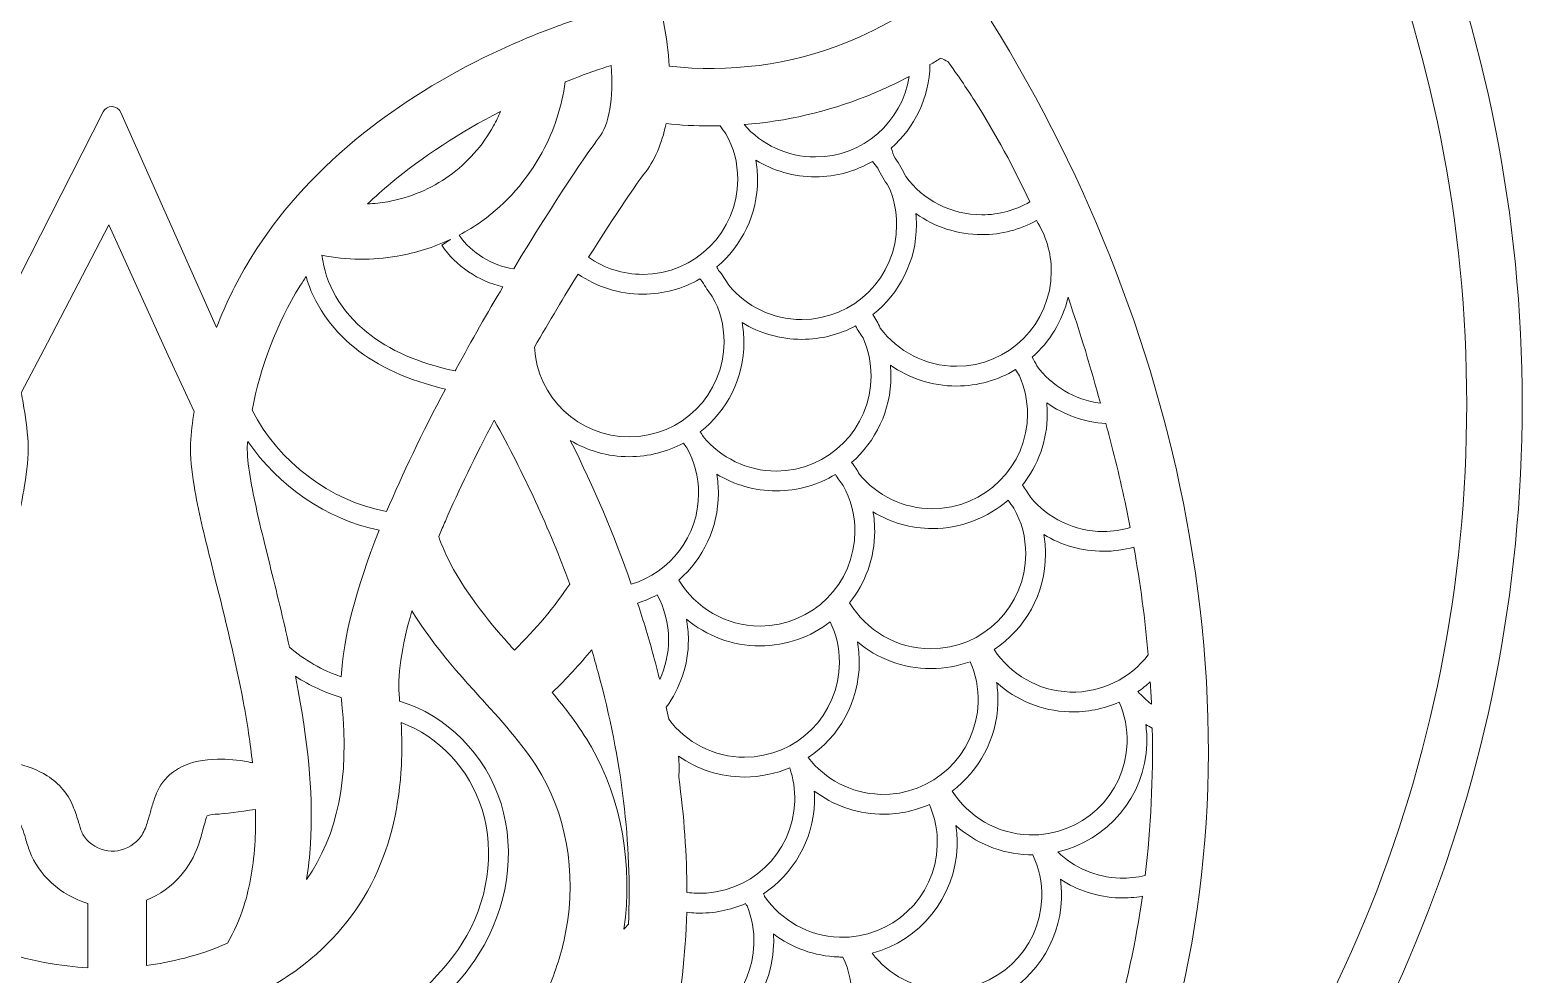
# Model space of a CAD drawing. Header units: millimetres. Extents: x 49 to 1312, y -339 to -42.
# Drawn here: x 502.5 to 653.5, y -254.6 to -159.1 of the extents above; entities that cross this region are included whole.
import ezdxf

# ---------------------------------------------------------------- set-up
doc = ezdxf.new("R2010")
doc.units = ezdxf.units.MM
doc.header["$MEASUREMENT"] = 0
doc.layers.add('Layer 3', color=7, linetype='Continuous')

msp = doc.modelspace()

# ---------------------------------------------------------------- linework, layer by layer
at = {"layer": 'Layer 3', "lineweight": 0}
for points, knots in [([(611.67, -96.44), (611.06, -95.83), (610.42, -95.2), (609.77, -94.58), (614.28, -95.14), (618.54, -96.42), (622.45, -98.41), (635.71, -105.13), (644.45, -119.64), (644.21, -134.51), (644.21, -134.51), (644.19, -135.98), (644.19, -135.98), (644.19, -135.98), (644.84, -134.66), (644.84, -134.66), (652.12, -119.7), (653.49, -103.62), (648.61, -90.55), (646.04, -83.68), (641.55, -77.34), (635.62, -72.21), (627.4, -65.08), (616.91, -60.57), (606.08, -59.51), (594.03, -58.33), (581.45, -61.03), (569.68, -67.33), (551.29, -59.02), (531.61, -54.81), (511.17, -54.81), (489.78, -54.81), (469.27, -59.41), (450.2, -68.48), (448.3, -67.37), (446.38, -66.37), (444.51, -65.5), (432.47, -59.9), (418.56, -58.35), (405.35, -61.14), (398.65, -62.56), (392.53, -65.04), (387.16, -68.5), (384.39, -70.3), (381.82, -72.36), (379.55, -74.63), (377.16, -77.01), (375.62, -79.36), (373.77, -82.61), (366.1, -96.1), (364.79, -112.94), (370.28, -127.66), (371.16, -130.01), (372.2, -132.29), (373.4, -134.44), (373.4, -134.44), (373.84, -135.24), (373.84, -135.24), (373.84, -135.24), (374.01, -134.34), (374.01, -134.34), (376.26, -121.78), (378.99, -109.88), (387.44, -102.26), (393.4, -96.89), (402, -94.06), (411.67, -94.29), (412.04, -94.3), (412.42, -94.32), (412.83, -94.34), (412, -95.13), (411.3, -95.8), (410.67, -96.44), (383.82, -123.28), (369.04, -158.98), (369.04, -196.94), (369.04, -215.21), (372.44, -232.97), (379.15, -249.75), (370.89, -249.87), (362.87, -251.31), (355.31, -254.02), (355.31, -254.02), (354.13, -254.45), (354.13, -254.45), (354.13, -254.45), (355.36, -254.66), (355.36, -254.66), (364.72, -256.23), (370.3, -264.86), (375.7, -273.2), (377.14, -275.42), (378.63, -277.72), (380.15, -279.82), (386.55, -288.64), (394.94, -294.69), (403.76, -296.86), (406.08, -297.42), (408.5, -297.7), (410.94, -297.7), (437.75, -324.38), (473.34, -339.07), (511.17, -339.07), (549.13, -339.07), (584.82, -324.28), (611.67, -297.44), (638.51, -270.59), (653.3, -234.9), (653.3, -196.94), (653.3, -158.98), (638.51, -123.28), (611.67, -96.44)], [0, 0, 0, 0, 1, 1, 1, 2, 2, 2, 3, 3, 3, 4, 4, 4, 5, 5, 5, 6, 6, 6, 7, 7, 7, 8, 8, 8, 9, 9, 9, 10, 10, 10, 11, 11, 11, 12, 12, 12, 13, 13, 13, 14, 14, 14, 15, 15, 15, 16, 16, 16, 17, 17, 17, 18, 18, 18, 19, 19, 19, 20, 20, 20, 21, 21, 21, 22, 22, 22, 23, 23, 23, 24, 24, 24, 25, 25, 25, 26, 26, 26, 27, 27, 27, 28, 28, 28, 29, 29, 29, 30, 30, 30, 31, 31, 31, 32, 32, 32, 33, 33, 33, 34, 34, 34, 35, 35, 35, 36, 36, 36, 37, 37, 37, 37]), ([(607.71, -293.49), (604.17, -297.03), (600.43, -300.38), (596.53, -303.51), (604.67, -293.76), (611.11, -281.55), (616.1, -266.5), (621.89, -249.02), (623.1, -230.13), (619.68, -210.33), (616.59, -192.39), (609.66, -174.39), (599.63, -158.23), (605.18, -153.4), (609.56, -147.27), (612.34, -140.45), (612.34, -140.45), (612.44, -140.2), (612.44, -140.2), (612.62, -139.76), (612.46, -139.25), (612.06, -138.99), (612.06, -138.99), (611.83, -138.84), (611.83, -138.84), (604.14, -133.82), (594.53, -131.19), (584.78, -131.45), (576, -131.68), (567.44, -134.23), (560.39, -138.69), (563.82, -126.33), (569.37, -111.81), (581.06, -102.97), (586.99, -98.48), (594.53, -95.77), (602.35, -95.33), (604.2, -96.99), (606, -98.7), (607.71, -100.4), (633.49, -126.19), (647.69, -160.47), (647.69, -196.94), (647.69, -233.41), (633.49, -267.7), (607.71, -293.49)], [0, 0, 0, 0, 1, 1, 1, 2, 2, 2, 3, 3, 3, 4, 4, 4, 5, 5, 5, 6, 6, 6, 7, 7, 7, 8, 8, 8, 9, 9, 9, 10, 10, 10, 11, 11, 11, 12, 12, 12, 13, 13, 13, 14, 14, 14, 15, 15, 15, 15]), ([(555.44, -158.87), (553.02, -159.78), (550.64, -160.8), (548.35, -161.92), (543.48, -164.33), (539.09, -167.14), (535.31, -170.27), (531.06, -173.79), (527.56, -177.75), (524.9, -182.03), (523.49, -184.28), (522.3, -186.69), (521.33, -189.22), (521.33, -189.22), (511.65, -167.47), (511.65, -167.47), (511.5, -167.12), (511.15, -166.89), (510.77, -166.88), (510.76, -166.88), (510.75, -166.88), (510.74, -166.88), (510.37, -166.88), (510.02, -167.09), (509.85, -167.42), (509.85, -167.42), (499.25, -188.22), (499.25, -188.22), (498.36, -186.05), (497.3, -183.98), (496.09, -182.03), (493.42, -177.75), (489.92, -173.79), (485.67, -170.27), (481.89, -167.14), (477.5, -164.33), (472.62, -161.92), (470.35, -160.8), (467.97, -159.78), (465.54, -158.87), (463.65, -158.17), (461.91, -157.59), (460.26, -157.12), (460.47, -156.33), (460.71, -155.53), (460.97, -154.73), (461.79, -155.59), (462.78, -156.14), (463.86, -156.32), (464.66, -156.45), (465.51, -156.42), (466.45, -156.22), (466.48, -156.21), (466.51, -156.2), (466.54, -156.2), (466.54, -156.2), (466.8, -156.11), (466.8, -156.11), (466.83, -156.11), (466.86, -156.1), (466.88, -156.09), (472.01, -154.02), (477.08, -150.89), (481.17, -147.27), (485.52, -143.41), (490.96, -137.04), (492.56, -128.33), (492.56, -128.33), (509.55, -127.89), (509.55, -127.89), (509.55, -127.89), (510.04, -127.86), (510.04, -127.86), (510.04, -127.86), (525.64, -128.28), (525.64, -128.28), (527.22, -137.01), (532.67, -143.4), (537.04, -147.27), (539.79, -149.71), (542.88, -151.86), (546.23, -153.68), (547.48, -154.36), (548.76, -154.99), (550.04, -155.55), (550.27, -155.65), (550.51, -155.76), (550.76, -155.87), (552.03, -156.47), (553.61, -157.2), (555.25, -157.04), (557.07, -156.86), (558.65, -155.54), (559.2, -153.75), (559.2, -153.75), (559.2, -153.75), (559.2, -153.75), (559.61, -154.92), (559.96, -156.09), (560.26, -157.25), (558.75, -157.7), (557.16, -158.23), (555.44, -158.87)], [0, 0, 0, 0, 1, 1, 1, 2, 2, 2, 3, 3, 3, 4, 4, 4, 5, 5, 5, 6, 6, 6, 7, 7, 7, 8, 8, 8, 9, 9, 9, 10, 10, 10, 11, 11, 11, 12, 12, 12, 13, 13, 13, 14, 14, 14, 15, 15, 15, 16, 16, 16, 17, 17, 17, 18, 18, 18, 19, 19, 19, 20, 20, 20, 21, 21, 21, 22, 22, 22, 23, 23, 23, 24, 24, 24, 25, 25, 25, 26, 26, 26, 27, 27, 27, 28, 28, 28, 29, 29, 29, 30, 30, 30, 31, 31, 31, 32, 32, 32, 33, 33, 33, 34, 34, 34, 34]), ([(584.91, -160.43), (579.29, -162.67), (573.15, -163.48), (567.09, -162.79), (566.92, -159.94), (566.3, -156.78), (565.28, -153.54), (569.71, -151.53), (574.57, -150.3), (579.35, -149.99), (587.17, -149.47), (592.07, -151.85), (595.68, -153.93), (592.42, -156.7), (588.8, -158.88), (584.91, -160.43)], [0, 0, 0, 0, 1, 1, 1, 2, 2, 2, 3, 3, 3, 4, 4, 4, 5, 5, 5, 5]), ([(559.94, -170.08), (559.03, -171.23), (555.5, -176.41), (551.36, -183.28), (549.17, -182.95), (547.1, -181.7), (545.84, -179.88), (546.64, -179.45), (547.42, -178.99), (548.15, -178.46), (550.63, -176.67), (552.73, -174.27), (554.23, -171.52), (555.44, -169.31), (556.24, -166.86), (556.57, -164.39), (556.85, -164.28), (557.12, -164.17), (557.4, -164.06), (558.75, -163.54), (560.01, -163.1), (561.21, -162.72), (561.47, -166.03), (561.02, -168.74), (559.94, -170.08)], [0, 0, 0, 0, 1, 1, 1, 2, 2, 2, 3, 3, 3, 4, 4, 4, 5, 5, 5, 6, 6, 6, 7, 7, 7, 8, 8, 8, 8]), ([(598.68, -177.82), (595.54, -177.82), (592.75, -176.3), (591, -173.96), (590.69, -173.3), (590.33, -172.67), (589.91, -172.09), (589.76, -171.76), (589.63, -171.42), (589.53, -171.07), (591.87, -168.99), (593.37, -165.99), (593.44, -162.64), (593.81, -162.42), (594.17, -162.2), (594.53, -161.97), (594.77, -162.1), (595.01, -162.22), (595.26, -162.33), (596.21, -163.65), (597.11, -164.97), (597.94, -166.27), (600.11, -169.68), (601.94, -173.1), (603.52, -176.51), (602.1, -177.34), (600.45, -177.82), (598.68, -177.82)], [0, 0, 0, 0, 1, 1, 1, 2, 2, 2, 3, 3, 3, 4, 4, 4, 5, 5, 5, 6, 6, 6, 7, 7, 7, 8, 8, 8, 9, 9, 9, 9]), ([(587.05, -165.82), (588.51, -165.24), (589.94, -164.58), (591.34, -163.83), (590.64, -168.44), (586.65, -171.97), (581.86, -171.97), (578.99, -171.97), (576.41, -170.71), (574.65, -168.7), (578.92, -168.37), (583.08, -167.4), (587.05, -165.82)], [0, 0, 0, 0, 1, 1, 1, 2, 2, 2, 3, 3, 3, 4, 4, 4, 4]), ([(536.59, -176.72), (537.35, -176), (538.13, -175.3), (538.94, -174.63), (542.15, -171.95), (545.88, -169.51), (550.04, -167.36), (549.82, -167.86), (549.59, -168.35), (549.33, -168.82), (548.21, -170.84), (546.66, -172.58), (544.84, -173.88), (543.04, -175.18), (540.9, -176.08), (538.63, -176.49), (537.96, -176.61), (537.27, -176.69), (536.59, -176.72)], [0, 0, 0, 0, 1, 1, 1, 2, 2, 2, 3, 3, 3, 4, 4, 4, 5, 5, 5, 6, 6, 6, 6]), ([(564.52, -173.72), (565.59, -172.37), (566.34, -170.65), (566.76, -168.6), (568.25, -168.76), (569.75, -168.84), (571.24, -168.84), (571.57, -168.84), (571.9, -168.83), (572.23, -168.83), (572.42, -169.1), (572.61, -169.37), (572.82, -169.63), (573.58, -171), (574.01, -172.57), (574.01, -174.25), (574.01, -179.53), (569.7, -183.84), (564.42, -183.84), (562.38, -183.84), (560.49, -183.2), (558.93, -182.11), (561.75, -177.62), (563.92, -174.46), (564.52, -173.72)], [0, 0, 0, 0, 1, 1, 1, 2, 2, 2, 3, 3, 3, 4, 4, 4, 5, 5, 5, 6, 6, 6, 7, 7, 7, 8, 8, 8, 8]), ([(575.84, -172.29), (577.59, -173.36), (579.66, -173.98), (581.86, -173.98), (583.96, -173.98), (585.92, -173.41), (587.62, -172.43), (587.81, -172.64), (587.99, -172.86), (588.16, -173.09), (588.47, -173.75), (588.84, -174.37), (589.26, -174.96), (589.78, -176.14), (590.07, -177.45), (590.07, -178.82), (590.07, -184.11), (585.77, -188.41), (580.48, -188.41), (577.51, -188.41), (574.86, -187.06), (573.1, -184.94), (572.8, -184.41), (572.45, -183.91), (572.08, -183.44), (572.01, -183.32), (571.96, -183.21), (571.9, -183.09), (574.41, -180.96), (576.01, -177.79), (576.01, -174.25), (576.01, -173.58), (575.95, -172.92), (575.84, -172.29)], [0, 0, 0, 0, 1, 1, 1, 2, 2, 2, 3, 3, 3, 4, 4, 4, 5, 5, 5, 6, 6, 6, 7, 7, 7, 8, 8, 8, 9, 9, 9, 10, 10, 10, 11, 11, 11, 11]), ([(592.02, -177.7), (593.9, -179.03), (596.2, -179.82), (598.68, -179.82), (600.68, -179.82), (602.56, -179.31), (604.2, -178.41), (605.15, -179.9), (605.7, -181.65), (605.7, -183.53), (605.7, -188.82), (601.4, -193.13), (596.11, -193.13), (592.97, -193.13), (590.17, -191.61), (588.42, -189.27), (588.2, -188.79), (587.95, -188.34), (587.67, -187.9), (590.35, -185.77), (592.07, -182.5), (592.07, -178.82), (592.07, -178.44), (592.05, -178.07), (592.02, -177.7)], [0, 0, 0, 0, 1, 1, 1, 2, 2, 2, 3, 3, 3, 4, 4, 4, 5, 5, 5, 6, 6, 6, 7, 7, 7, 8, 8, 8, 8]), ([(502.28, -200.85), (502.2, -199.46), (501.99, -198.11), (501.78, -196.83), (501.72, -196.49), (501.65, -196.15), (501.58, -195.83), (501.58, -195.83), (504.25, -190.77), (504.25, -190.77), (504.25, -190.77), (510.45, -178.82), (510.45, -178.82), (510.45, -178.82), (516.45, -192.04), (516.45, -192.04), (516.45, -192.04), (519.07, -197.69), (519.07, -197.69), (518.89, -198.81), (518.76, -199.81), (518.69, -200.94), (518.65, -202.33), (518.81, -203.65), (519.05, -205.19), (519.49, -207.77), (520.1, -210.26), (520.7, -212.67), (520.7, -212.67), (521.17, -214.55), (521.17, -214.55), (522.19, -218.62), (523.24, -222.83), (524.02, -226.97), (524.44, -229.26), (524.75, -231.32), (524.96, -233.21), (524.81, -233.18), (524.67, -233.15), (524.54, -233.12), (523.47, -232.92), (522.43, -232.82), (521.43, -232.84), (520, -232.87), (518.85, -233.12), (517.8, -233.62), (516.93, -234.05), (516.2, -234.68), (515.7, -235.45), (515.34, -236.03), (515.15, -236.58), (515.01, -236.97), (515.01, -236.97), (514.93, -237.23), (514.93, -237.23), (514.79, -237.65), (514.67, -238.07), (514.57, -238.44), (514.45, -238.85), (514.35, -239.23), (514.21, -239.61), (514.02, -240.14), (513.78, -240.56), (513.49, -240.89), (512.86, -241.62), (511.93, -242.09), (511.02, -242.14), (510.12, -242.2), (509.15, -241.85), (508.46, -241.22), (508.08, -240.87), (507.82, -240.52), (507.7, -240.2), (507.59, -239.92), (507.49, -239.59), (507.38, -239.22), (507.24, -238.76), (507.09, -238.28), (506.88, -237.76), (506.67, -237.23), (506.35, -236.53), (505.8, -235.9), (505.36, -235.38), (504.83, -234.92), (504.2, -234.52), (503.28, -233.94), (502.21, -233.52), (500.93, -233.25), (500.03, -233.06), (498.79, -232.97), (497.24, -232.97), (496.85, -232.97), (496.45, -232.97), (496.05, -232.98), (496.26, -231.15), (496.56, -229.17), (496.96, -226.98), (497.74, -222.85), (498.79, -218.64), (499.82, -214.54), (499.82, -214.54), (500.3, -212.64), (500.3, -212.64), (500.89, -210.23), (501.5, -207.74), (501.93, -205.17), (502.18, -203.63), (502.33, -202.32), (502.28, -200.85)], [0, 0, 0, 0, 1, 1, 1, 2, 2, 2, 3, 3, 3, 4, 4, 4, 5, 5, 5, 6, 6, 6, 7, 7, 7, 8, 8, 8, 9, 9, 9, 10, 10, 10, 11, 11, 11, 12, 12, 12, 13, 13, 13, 14, 14, 14, 15, 15, 15, 16, 16, 16, 17, 17, 17, 18, 18, 18, 19, 19, 19, 20, 20, 20, 21, 21, 21, 22, 22, 22, 23, 23, 23, 24, 24, 24, 25, 25, 25, 26, 26, 26, 27, 27, 27, 28, 28, 28, 29, 29, 29, 30, 30, 30, 31, 31, 31, 32, 32, 32, 33, 33, 33, 34, 34, 34, 35, 35, 35, 36, 36, 36, 36]), ([(539.6, -182), (541.47, -181.68), (543.27, -181.1), (544.97, -180.31), (544.97, -180.31), (544.1, -180.89), (544.1, -180.89), (545.52, -183.01), (547.79, -184.52), (550.27, -185.1), (548.72, -187.7), (547.12, -190.5), (545.56, -193.38), (545.52, -193.45), (545.48, -193.52), (545.44, -193.6), (541.72, -192.8), (538.79, -191.52), (536.51, -189.68), (533.92, -187.59), (532.29, -184.75), (531.98, -181.9), (534.47, -182.41), (537.09, -182.44), (539.6, -182)], [0, 0, 0, 0, 1, 1, 1, 2, 2, 2, 3, 3, 3, 4, 4, 4, 5, 5, 5, 6, 6, 6, 7, 7, 7, 8, 8, 8, 8]), ([(530.38, -184.07), (531.14, -186.75), (532.84, -189.29), (535.26, -191.24), (537.67, -193.18), (540.69, -194.56), (544.46, -195.43), (542.08, -199.92), (540.1, -204.06), (538.52, -207.82), (532.77, -206.73), (527.61, -202.79), (524.92, -197.58), (525.75, -193.15), (527.41, -188.82), (529.75, -185.04), (529.95, -184.72), (530.16, -184.4), (530.38, -184.07)], [0, 0, 0, 0, 1, 1, 1, 2, 2, 2, 3, 3, 3, 4, 4, 4, 5, 5, 5, 6, 6, 6, 6]), ([(570.17, -184.3), (570.25, -184.39), (570.34, -184.47), (570.42, -184.57), (570.72, -185.09), (571.06, -185.59), (571.44, -186.06), (572.2, -187.43), (572.63, -189.01), (572.63, -190.68), (572.63, -195.97), (568.33, -200.27), (563.04, -200.27), (557.92, -200.27), (553.73, -196.25), (553.46, -191.2), (554.99, -188.55), (556.49, -186.05), (557.87, -183.81), (559.74, -185.09), (561.99, -185.84), (564.42, -185.84), (566.51, -185.84), (568.48, -185.28), (570.17, -184.3)], [0, 0, 0, 0, 1, 1, 1, 2, 2, 2, 3, 3, 3, 4, 4, 4, 5, 5, 5, 6, 6, 6, 7, 7, 7, 8, 8, 8, 8]), ([(604.23, -193.08), (604.09, -192.79), (603.94, -192.5), (603.78, -192.22), (605.55, -190.65), (606.84, -188.54), (607.4, -186.16), (608.65, -189.77), (609.71, -193.34), (610.67, -196.86), (608.04, -196.51), (605.74, -195.11), (604.23, -193.08)], [0, 0, 0, 0, 1, 1, 1, 2, 2, 2, 3, 3, 3, 4, 4, 4, 4]), ([(574.46, -188.72), (576.21, -189.79), (578.28, -190.41), (580.48, -190.41), (582.45, -190.41), (584.3, -189.92), (585.92, -189.05), (586.15, -189.47), (586.4, -189.88), (586.68, -190.27), (587.2, -191.45), (587.49, -192.75), (587.49, -194.13), (587.49, -199.41), (583.19, -203.72), (577.9, -203.72), (574.94, -203.72), (572.28, -202.36), (570.52, -200.24), (570.43, -200.08), (570.32, -199.92), (570.22, -199.77), (572.9, -197.64), (574.63, -194.36), (574.63, -190.68), (574.63, -190.01), (574.57, -189.36), (574.46, -188.72)], [0, 0, 0, 0, 1, 1, 1, 2, 2, 2, 3, 3, 3, 4, 4, 4, 5, 5, 5, 6, 6, 6, 7, 7, 7, 8, 8, 8, 9, 9, 9, 9]), ([(602.48, -194.08), (603, -195.26), (603.3, -196.57), (603.3, -197.94), (603.3, -203.23), (598.99, -207.53), (593.7, -207.53), (590.74, -207.53), (588.08, -206.18), (586.32, -204.06), (586.08, -203.64), (585.81, -203.24), (585.52, -202.85), (587.95, -200.73), (589.49, -197.6), (589.49, -194.13), (589.49, -193.75), (589.48, -193.37), (589.44, -193.01), (591.33, -194.34), (593.63, -195.13), (596.11, -195.13), (598.29, -195.13), (600.33, -194.52), (602.08, -193.47), (602.21, -193.68), (602.34, -193.88), (602.48, -194.08)], [0, 0, 0, 0, 1, 1, 1, 2, 2, 2, 3, 3, 3, 4, 4, 4, 5, 5, 5, 6, 6, 6, 7, 7, 7, 8, 8, 8, 9, 9, 9, 9]), ([(605.24, -196.82), (606.95, -198.03), (609, -198.78), (611.22, -198.91), (611.41, -199.65), (611.61, -200.38), (611.8, -201.11), (612.52, -203.91), (613.15, -206.68), (613.68, -209.44), (612.82, -209.69), (611.91, -209.83), (610.97, -209.83), (608.01, -209.83), (605.35, -208.48), (603.59, -206.36), (603.35, -205.93), (603.07, -205.53), (602.78, -205.14), (604.35, -203.16), (605.3, -200.66), (605.3, -197.94), (605.3, -197.56), (605.28, -197.19), (605.24, -196.82)], [0, 0, 0, 0, 1, 1, 1, 2, 2, 2, 3, 3, 3, 4, 4, 4, 5, 5, 5, 6, 6, 6, 7, 7, 7, 8, 8, 8, 8]), ([(544.46, -208.77), (545.83, -205.62), (547.48, -202.21), (549.39, -198.57), (552.4, -203.99), (554.97, -209.55), (557.03, -215.14), (555.48, -217.47), (553.6, -219.71), (551.43, -221.83), (551.22, -221.59), (551.01, -221.36), (550.81, -221.13), (548.81, -218.86), (546.29, -215.82), (544.63, -212.39), (544.32, -211.74), (544.04, -211.06), (543.78, -210.35), (543.97, -209.89), (544.17, -209.43), (544.38, -208.96), (544.38, -208.96), (544.46, -208.77), (544.46, -208.77)], [0, 0, 0, 0, 1, 1, 1, 2, 2, 2, 3, 3, 3, 4, 4, 4, 5, 5, 5, 6, 6, 6, 7, 7, 7, 8, 8, 8, 8]), ([(537.76, -209.71), (535.41, -215.64), (534.13, -220.6), (533.94, -224.53), (532.02, -223.87), (530.23, -222.84), (528.69, -221.53), (528.07, -218.69), (527.38, -215.89), (526.7, -213.14), (526.7, -213.14), (526.24, -211.29), (526.24, -211.29), (525.68, -208.98), (525.1, -206.59), (524.72, -204.28), (524.53, -203.07), (524.41, -202.08), (524.43, -201.2), (524.44, -201.04), (524.46, -200.88), (524.48, -200.72), (527.57, -205.23), (532.41, -208.58), (537.76, -209.71)], [0, 0, 0, 0, 1, 1, 1, 2, 2, 2, 3, 3, 3, 4, 4, 4, 5, 5, 5, 6, 6, 6, 7, 7, 7, 8, 8, 8, 8]), ([(568.51, -200.9), (568.63, -201.05), (568.74, -201.22), (568.86, -201.37), (569.62, -202.74), (570.05, -204.31), (570.05, -205.99), (570.05, -210.31), (567.18, -213.96), (563.25, -215.16), (561.54, -210.27), (559.48, -205.41), (557.08, -200.62), (558.82, -201.67), (560.86, -202.27), (563.04, -202.27), (565.02, -202.27), (566.88, -201.77), (568.51, -200.9)], [0, 0, 0, 0, 1, 1, 1, 2, 2, 2, 3, 3, 3, 4, 4, 4, 5, 5, 5, 6, 6, 6, 6]), ([(584.66, -205.18), (585.42, -206.55), (585.85, -208.13), (585.85, -209.8), (585.85, -215.09), (581.55, -219.39), (576.26, -219.39), (572.78, -219.39), (569.73, -217.52), (568.05, -214.74), (570.5, -212.61), (572.05, -209.48), (572.05, -205.99), (572.05, -205.32), (571.99, -204.67), (571.88, -204.03), (573.64, -205.1), (575.7, -205.72), (577.9, -205.72), (580.09, -205.72), (582.13, -205.11), (583.88, -204.06), (584.12, -204.45), (584.38, -204.83), (584.66, -205.18)], [0, 0, 0, 0, 1, 1, 1, 2, 2, 2, 3, 3, 3, 4, 4, 4, 5, 5, 5, 6, 6, 6, 7, 7, 7, 8, 8, 8, 8]), ([(593.53, -221.69), (590.04, -221.69), (586.99, -219.82), (585.31, -217.03), (586.9, -215.05), (587.85, -212.53), (587.85, -209.8), (587.85, -209.13), (587.79, -208.48), (587.68, -207.84), (589.44, -208.91), (591.5, -209.53), (593.7, -209.53), (596.62, -209.53), (599.29, -208.44), (601.33, -206.66), (601.52, -206.94), (601.72, -207.22), (601.93, -207.48), (602.69, -208.85), (603.12, -210.43), (603.12, -212.1), (603.12, -217.39), (598.82, -221.69), (593.53, -221.69)], [0, 0, 0, 0, 1, 1, 1, 2, 2, 2, 3, 3, 3, 4, 4, 4, 5, 5, 5, 6, 6, 6, 7, 7, 7, 8, 8, 8, 8]), ([(607.59, -226.06), (604.37, -225.95), (601.58, -224.26), (599.92, -221.77), (603.05, -219.69), (605.12, -216.14), (605.12, -212.1), (605.12, -211.43), (605.06, -210.78), (604.95, -210.14), (606.71, -211.21), (608.77, -211.83), (610.97, -211.83), (612.04, -211.83), (613.07, -211.68), (614.05, -211.41), (614.7, -215.08), (615.19, -218.72), (615.5, -222.31), (613.68, -224.67), (610.79, -226.16), (607.59, -226.06)], [0, 0, 0, 0, 1, 1, 1, 2, 2, 2, 3, 3, 3, 4, 4, 4, 5, 5, 5, 6, 6, 6, 7, 7, 7, 7]), ([(565.87, -216.23), (566.6, -217.58), (567.02, -219.12), (567.02, -220.76), (567.02, -222.2), (566.69, -223.57), (566.12, -224.8), (565.93, -224.04), (565.74, -223.28), (565.53, -222.52), (565.03, -220.7), (564.48, -218.88), (563.89, -217.06), (564.58, -216.85), (565.24, -216.57), (565.87, -216.23)], [0, 0, 0, 0, 1, 1, 1, 2, 2, 2, 3, 3, 3, 4, 4, 4, 5, 5, 5, 5]), ([(478.95, -217.65), (480.07, -221.4), (480.52, -224.44), (480.28, -226.71), (480.26, -226.85), (480.26, -226.98), (480.24, -227.12), (475.7, -228.64), (471.92, -232.53), (470.43, -237.34), (468.91, -242.24), (469.75, -247.92), (472.66, -252.52), (474.83, -255.94), (477.89, -258.54), (480.84, -261.07), (480.84, -261.07), (495.18, -273.29), (495.18, -273.29), (500.54, -277.85), (505.52, -282.45), (507.95, -287.98), (504.67, -285.22), (500.33, -282.98), (496.94, -281.23), (496.21, -280.85), (495.37, -280.42), (494.68, -280.04), (490.57, -277.82), (485.36, -274.12), (483.87, -269.13), (483.87, -269.13), (481.92, -262.61), (481.92, -262.61), (481.79, -262.19), (481.4, -261.9), (480.96, -261.9), (480.96, -261.9), (480.95, -261.9), (480.94, -261.9), (480.49, -261.91), (480.1, -262.21), (479.99, -262.65), (479.99, -262.65), (478.32, -269.25), (478.32, -269.25), (478.16, -269.87), (478.03, -270.51), (477.93, -271.15), (477.55, -270.83), (477.18, -270.53), (476.83, -270.24), (475.33, -269.02), (473.79, -267.76), (472.41, -266.44), (467.91, -262.15), (464.74, -256.77), (463.48, -251.29), (462.13, -245.43), (462.94, -239.29), (465.7, -234.47), (467.25, -231.74), (469.51, -229.25), (471.7, -226.85), (471.7, -226.85), (471.91, -226.61), (471.91, -226.61), (472.42, -226.06), (472.92, -225.51), (473.41, -224.95), (475.11, -223.03), (477.18, -220.55), (478.95, -217.65)], [0, 0, 0, 0, 1, 1, 1, 2, 2, 2, 3, 3, 3, 4, 4, 4, 5, 5, 5, 6, 6, 6, 7, 7, 7, 8, 8, 8, 9, 9, 9, 10, 10, 10, 11, 11, 11, 12, 12, 12, 13, 13, 13, 14, 14, 14, 15, 15, 15, 16, 16, 16, 17, 17, 17, 18, 18, 18, 19, 19, 19, 20, 20, 20, 21, 21, 21, 22, 22, 22, 23, 23, 23, 24, 24, 24, 24]), ([(550.08, -237.34), (548.55, -232.38), (544.57, -228.39), (539.83, -226.98), (539.82, -226.89), (539.82, -226.8), (539.81, -226.71), (539.58, -224.5), (540, -221.53), (541.08, -217.85), (542.82, -220.67), (544.84, -223.08), (546.49, -224.95), (547.04, -225.57), (547.6, -226.18), (548.15, -226.79), (548.15, -226.79), (548.21, -226.85), (548.21, -226.85), (550.39, -229.26), (552.65, -231.74), (554.21, -234.47), (556.97, -239.3), (557.77, -245.43), (556.42, -251.29), (556, -253.13), (555.35, -254.98), (554.5, -256.8), (554.45, -256.88), (554.39, -256.96), (554.33, -257.05), (554.32, -257.07), (554.31, -257.09), (554.3, -257.1), (554.3, -257.1), (551.52, -261.83), (551.52, -261.83), (550.32, -263.48), (548.97, -265.03), (547.5, -266.44), (546.09, -267.79), (544.54, -269.05), (543.04, -270.28), (543.04, -270.28), (542.96, -270.34), (542.96, -270.34), (542.63, -270.61), (542.3, -270.87), (541.97, -271.15), (541.88, -270.51), (541.75, -269.87), (541.59, -269.25), (541.59, -269.25), (539.92, -262.65), (539.92, -262.65), (539.81, -262.22), (539.42, -261.91), (538.97, -261.9), (538.85, -261.9), (538.73, -261.92), (538.63, -261.95), (538.63, -261.95), (539.66, -261.07), (539.66, -261.07), (542.62, -258.54), (545.68, -255.94), (547.85, -252.52), (550.76, -247.92), (551.6, -242.24), (550.08, -237.34)], [0, 0, 0, 0, 1, 1, 1, 2, 2, 2, 3, 3, 3, 4, 4, 4, 5, 5, 5, 6, 6, 6, 7, 7, 7, 8, 8, 8, 9, 9, 9, 10, 10, 10, 11, 11, 11, 12, 12, 12, 13, 13, 13, 14, 14, 14, 15, 15, 15, 16, 16, 16, 17, 17, 17, 18, 18, 18, 19, 19, 19, 20, 20, 20, 21, 21, 21, 22, 22, 22, 23, 23, 23, 23]), ([(584.29, -223.06), (584.29, -228.35), (579.98, -232.65), (574.7, -232.65), (571.57, -232.65), (568.78, -231.14), (567.03, -228.81), (566.95, -228.41), (566.86, -228), (566.77, -227.6), (568.18, -225.68), (569.02, -223.32), (569.02, -220.76), (569.02, -220.05), (568.95, -219.36), (568.83, -218.69), (570.84, -220.37), (573.43, -221.39), (576.26, -221.39), (578.93, -221.39), (581.4, -220.48), (583.36, -218.96), (583.95, -220.2), (584.29, -221.59), (584.29, -223.06)], [0, 0, 0, 0, 1, 1, 1, 2, 2, 2, 3, 3, 3, 4, 4, 4, 5, 5, 5, 6, 6, 6, 7, 7, 7, 8, 8, 8, 8]), ([(562.96, -249.52), (562.96, -249.52), (562.94, -249.55), (562.94, -249.55), (562.8, -249.71), (562.66, -249.87), (562.51, -250.02), (563.43, -243.56), (562.27, -236.97), (559.21, -231.62), (557.99, -229.47), (556.47, -227.54), (555.26, -226.11), (556.69, -224.72), (558.03, -223.27), (559.25, -221.78), (559.47, -222.55), (559.69, -223.31), (559.89, -224.06), (562.3, -232.89), (563.33, -241.46), (562.96, -249.52)], [0, 0, 0, 0, 1, 1, 1, 2, 2, 2, 3, 3, 3, 4, 4, 4, 5, 5, 5, 6, 6, 6, 7, 7, 7, 7]), ([(598.31, -227.12), (598.13, -232.41), (593.69, -236.57), (588.41, -236.4), (585.44, -236.3), (582.83, -234.86), (581.14, -232.69), (584.24, -230.6), (586.29, -227.06), (586.29, -223.06), (586.29, -222.35), (586.22, -221.66), (586.1, -220.99), (588.11, -222.67), (590.7, -223.69), (593.53, -223.69), (594.93, -223.69), (596.27, -223.44), (597.51, -222.99), (598.06, -224.25), (598.35, -225.65), (598.31, -227.12)], [0, 0, 0, 0, 1, 1, 1, 2, 2, 2, 3, 3, 3, 4, 4, 4, 5, 5, 5, 6, 6, 6, 7, 7, 7, 7]), ([(534, -227.32), (534.77, -234.64), (533.56, -240.58), (530.42, -245.01), (530.61, -243.86), (530.74, -242.67), (530.82, -241.41), (531.09, -236.91), (530.71, -232.15), (529.59, -225.95), (529.5, -225.45), (529.4, -224.96), (529.31, -224.47), (530.74, -225.4), (532.31, -226.13), (533.94, -226.62), (533.96, -226.86), (533.97, -227.1), (534, -227.32)], [0, 0, 0, 0, 1, 1, 1, 2, 2, 2, 3, 3, 3, 4, 4, 4, 5, 5, 5, 6, 6, 6, 6]), ([(614.46, -226.02), (614.89, -225.72), (615.31, -225.39), (615.71, -225.03), (615.75, -225.78), (615.79, -226.53), (615.83, -227.28), (615.33, -226.9), (614.87, -226.48), (614.46, -226.02)], [0, 0, 0, 0, 1, 1, 1, 2, 2, 2, 3, 3, 3, 3]), ([(600.18, -225.11), (602.14, -226.86), (604.7, -227.97), (607.52, -228.06), (609.31, -228.12), (611.02, -227.76), (612.56, -227.08), (613.12, -228.35), (613.41, -229.75), (613.36, -231.23), (613.19, -236.51), (608.75, -240.67), (603.46, -240.5), (600.18, -240.4), (597.34, -238.64), (595.69, -236.07), (598.39, -234.02), (600.19, -230.83), (600.3, -227.19), (600.33, -226.48), (600.28, -225.79), (600.18, -225.11)], [0, 0, 0, 0, 1, 1, 1, 2, 2, 2, 3, 3, 3, 4, 4, 4, 5, 5, 5, 6, 6, 6, 7, 7, 7, 7]), ([(486.49, -250.38), (489.3, -253.57), (492.98, -256.01), (496.97, -257.48), (501.3, -259.07), (505.92, -259.96), (510.55, -259.74), (512.87, -259.63), (515.17, -259.24), (517.45, -258.84), (519.73, -258.43), (522.01, -257.99), (524.16, -257.1), (526.12, -256.29), (527.98, -255.24), (529.69, -253.97), (532.9, -251.58), (535.54, -248.46), (537.28, -244.84), (538.98, -241.3), (539.81, -237.39), (540.01, -233.48), (540.08, -232.03), (540.07, -230.59), (539.99, -229.14), (543.78, -230.54), (546.91, -233.86), (548.17, -237.94), (549.52, -242.28), (548.76, -247.33), (546.16, -251.45), (544.15, -254.61), (541.21, -257.12), (538.37, -259.54), (538.37, -259.54), (524.03, -271.77), (524.03, -271.77), (518.12, -276.8), (512.64, -281.9), (510.25, -288.33), (507.87, -281.9), (502.39, -276.8), (496.48, -271.77), (496.48, -271.77), (482.14, -259.54), (482.14, -259.54), (479.3, -257.12), (476.35, -254.61), (474.35, -251.45), (471.75, -247.33), (470.99, -242.28), (472.34, -237.94), (473.55, -234.01), (476.49, -230.8), (480.08, -229.31), (479.65, -237.99), (481.79, -245.07), (486.49, -250.38)], [0, 0, 0, 0, 1, 1, 1, 2, 2, 2, 3, 3, 3, 4, 4, 4, 5, 5, 5, 6, 6, 6, 7, 7, 7, 8, 8, 8, 9, 9, 9, 10, 10, 10, 11, 11, 11, 12, 12, 12, 13, 13, 13, 14, 14, 14, 15, 15, 15, 16, 16, 16, 17, 17, 17, 18, 18, 18, 19, 19, 19, 19]), ([(615.19, -244.6), (614.37, -244.8), (613.53, -244.9), (612.65, -244.87), (610.2, -244.79), (607.99, -243.79), (606.35, -242.22), (611.36, -241.08), (615.18, -236.66), (615.36, -231.29), (615.38, -230.62), (615.34, -229.97), (615.25, -229.33), (615.46, -229.46), (615.68, -229.59), (615.9, -229.71), (616.01, -234.77), (615.78, -239.73), (615.19, -244.6)], [0, 0, 0, 0, 1, 1, 1, 2, 2, 2, 3, 3, 3, 4, 4, 4, 5, 5, 5, 6, 6, 6, 6]), ([(579.77, -237.12), (579.6, -242.41), (575.16, -246.57), (569.87, -246.4), (569.53, -246.39), (569.2, -246.35), (568.87, -246.31), (568.87, -242.51), (568.59, -238.62), (568.04, -234.65), (568.07, -234.32), (568.08, -233.99), (568.08, -233.65), (568.08, -233.27), (568.06, -232.9), (568.03, -232.53), (569.91, -233.86), (572.21, -234.65), (574.7, -234.65), (576.31, -234.65), (577.86, -234.31), (579.26, -233.71), (579.62, -234.78), (579.81, -235.93), (579.77, -237.12)], [0, 0, 0, 0, 1, 1, 1, 2, 2, 2, 3, 3, 3, 4, 4, 4, 5, 5, 5, 6, 6, 6, 7, 7, 7, 8, 8, 8, 8]), ([(581.75, -236.07), (583.59, -237.46), (585.86, -238.32), (588.34, -238.4), (590.13, -238.46), (591.84, -238.1), (593.38, -237.43), (593.93, -238.69), (594.23, -240.1), (594.18, -241.57), (594.01, -246.85), (589.57, -251.01), (584.28, -250.84), (581.14, -250.74), (578.4, -249.13), (576.73, -246.74), (576.69, -246.64), (576.64, -246.55), (576.6, -246.46), (579.61, -244.45), (581.64, -241.07), (581.77, -237.19), (581.78, -236.81), (581.77, -236.43), (581.75, -236.07)], [0, 0, 0, 0, 1, 1, 1, 2, 2, 2, 3, 3, 3, 4, 4, 4, 5, 5, 5, 6, 6, 6, 7, 7, 7, 8, 8, 8, 8]), ([(495.72, -237.67), (497.02, -238.01), (498.85, -238.48), (499.76, -238.69), (500.39, -238.83), (500.86, -239.01), (501.21, -239.23), (501.34, -239.31), (501.45, -239.41), (501.53, -239.5), (501.54, -239.52), (501.59, -239.59), (501.69, -239.83), (501.8, -240.13), (501.91, -240.48), (502.02, -240.84), (502.14, -241.24), (502.28, -241.72), (502.46, -242.19), (502.87, -243.31), (503.6, -244.37), (504.64, -245.35), (505.68, -246.3), (506.96, -247.02), (508.32, -247.42), (508.32, -247.42), (508.32, -253.93), (508.32, -253.93), (505.74, -253.78), (502.3, -253.3), (498.88, -251.96), (498.06, -250.68), (497.39, -249.25), (496.9, -247.69), (496.28, -245.72), (495.9, -243.55), (495.77, -241.08), (495.7, -239.96), (495.69, -238.84), (495.72, -237.67)], [0, 0, 0, 0, 1, 1, 1, 2, 2, 2, 3, 3, 3, 4, 4, 4, 5, 5, 5, 6, 6, 6, 7, 7, 7, 8, 8, 8, 9, 9, 9, 10, 10, 10, 11, 11, 11, 12, 12, 12, 13, 13, 13, 13]), ([(525.22, -241.08), (525.08, -243.55), (524.71, -245.72), (524.08, -247.7), (523.65, -249.04), (523.1, -250.3), (522.42, -251.45), (519.53, -252.76), (516.55, -253.39), (514.26, -253.69), (514.26, -253.69), (514.26, -247.09), (514.26, -247.09), (515.59, -246.54), (516.8, -245.67), (517.71, -244.61), (518.48, -243.75), (519.08, -242.7), (519.49, -241.5), (519.69, -240.93), (519.84, -240.4), (519.97, -239.89), (519.97, -239.89), (519.98, -239.86), (519.98, -239.86), (520.07, -239.55), (520.14, -239.26), (520.22, -239.02), (520.22, -239.02), (520.29, -238.81), (520.29, -238.81), (520.31, -238.75), (520.34, -238.66), (520.37, -238.58), (520.64, -238.47), (521.03, -238.41), (521.58, -238.39), (522.05, -238.38), (523.68, -238.16), (525.27, -237.93), (525.29, -239), (525.27, -240.04), (525.22, -241.08)], [0, 0, 0, 0, 1, 1, 1, 2, 2, 2, 3, 3, 3, 4, 4, 4, 5, 5, 5, 6, 6, 6, 7, 7, 7, 8, 8, 8, 9, 9, 9, 10, 10, 10, 11, 11, 11, 12, 12, 12, 13, 13, 13, 14, 14, 14, 14]), ([(594.83, -256.16), (591.87, -256.06), (589.27, -254.63), (587.58, -252.46), (592.39, -251.17), (596.01, -246.86), (596.18, -241.63), (596.2, -240.93), (596.16, -240.23), (596.06, -239.56), (598.01, -241.31), (600.57, -242.41), (603.4, -242.5), (603.54, -242.51), (603.68, -242.5), (603.82, -242.5), (604.45, -243.83), (604.78, -245.32), (604.73, -246.88), (604.56, -252.17), (600.12, -256.33), (594.83, -256.16)], [0, 0, 0, 0, 1, 1, 1, 2, 2, 2, 3, 3, 3, 4, 4, 4, 5, 5, 5, 6, 6, 6, 7, 7, 7, 7]), ([(612, -260.22), (610.58, -260.97), (608.96, -261.37), (607.25, -261.31), (604.12, -261.21), (601.38, -259.61), (599.71, -257.23), (603.71, -255.5), (606.58, -251.58), (606.73, -246.95), (606.75, -246.28), (606.71, -245.62), (606.62, -244.98), (608.34, -246.11), (610.38, -246.8), (612.59, -246.87), (613.38, -246.89), (614.16, -246.83), (614.91, -246.71), (614.25, -251.3), (613.28, -255.8), (612, -260.22)], [0, 0, 0, 0, 1, 1, 1, 2, 2, 2, 3, 3, 3, 4, 4, 4, 5, 5, 5, 6, 6, 6, 7, 7, 7, 7]), ([(574.8, -247.44), (574.85, -247.52), (574.9, -247.6), (574.95, -247.68), (575.44, -248.88), (575.69, -250.19), (575.64, -251.56), (575.49, -256.28), (571.94, -260.09), (567.43, -260.75), (568.26, -256.77), (568.74, -252.61), (568.85, -248.32), (569.16, -248.36), (569.48, -248.39), (569.81, -248.4), (571.58, -248.45), (573.28, -248.11), (574.8, -247.44)], [0, 0, 0, 0, 1, 1, 1, 2, 2, 2, 3, 3, 3, 4, 4, 4, 5, 5, 5, 6, 6, 6, 6]), ([(575.65, -266.5), (572.62, -266.4), (569.96, -264.9), (568.27, -262.63), (573.46, -261.62), (577.46, -257.13), (577.64, -251.63), (577.65, -251.25), (577.65, -250.88), (577.62, -250.51), (579.47, -251.9), (581.74, -252.76), (584.22, -252.84), (584.36, -252.85), (584.5, -252.85), (584.64, -252.85), (585.27, -254.17), (585.6, -255.66), (585.55, -257.23), (585.38, -262.51), (580.94, -266.67), (575.65, -266.5)], [0, 0, 0, 0, 1, 1, 1, 2, 2, 2, 3, 3, 3, 4, 4, 4, 5, 5, 5, 6, 6, 6, 7, 7, 7, 7])]:
    msp.add_open_spline(points, degree=3, knots=knots, dxfattribs=at)

doc.saveas('drawing.dxf')
